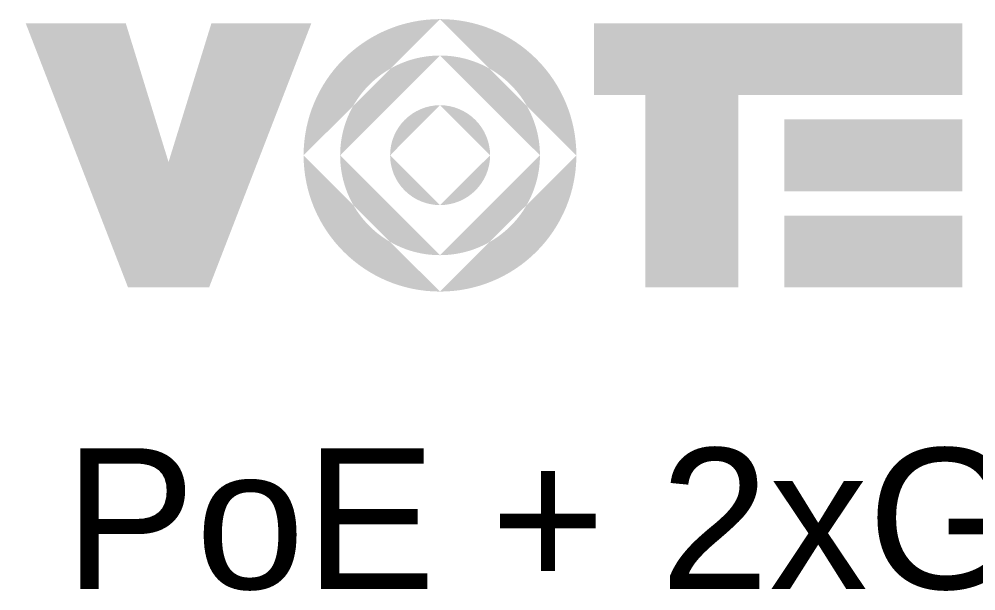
# Model space of a CAD drawing. Header units: millimetres. Extents: x 7106 to 73427, y -466 to 50348.
# Drawn here: x 34346.6 to 34774.4, y 24084.8 to 24340.6 of the extents above; entities that cross this region are included whole.
import ezdxf

# ---------------------------------------------------------------- set-up
doc = ezdxf.new("R2010")
doc.units = ezdxf.units.MM
doc.layers.add('Cotas', color=1, linetype='Continuous')
doc.layers.add('PDF11_Text', color=7, linetype='Continuous')
doc.layers.add('PDF11_Solid Fills', color=252, linetype='Continuous', true_color=0x8c8f90)
doc.styles.add('PDF Arial', font='arial.ttf')

# ---------------------------------------------------------------- blocks, each defined once
blk = doc.blocks.new('AW-GEV-264B-370 a')
at = {"layer": 'PDF11_Solid Fills', "transparency": 33554559}
h = blk.add_hatch(color=1, dxfattribs=at)
h.paths.add_polyline_path([(-194.154, 22.317, 0.414991), (-191.565, 19.723)], flags=0)
h.paths.add_polyline_path([(-191.565, 24.907, 0.414723), (-194.154, 22.317)], flags=0)
h.paths.add_polyline_path([(-188.97, 22.317, 0.414367), (-191.565, 24.907)], flags=0)
h.paths.add_polyline_path([(-191.565, 19.723, 0.414637), (-188.97, 22.317)], flags=0)
h.paths.add_polyline_path([(-191.565, 25.852, 0.413509), (-195.102, 22.314)], flags=0)
h.paths.add_polyline_path([(-195.102, 22.314, 0.413443), (-191.565, 18.778)], flags=0)
h.paths.add_polyline_path([(-191.565, 18.778, 0.414377), (-188.025, 22.314)], flags=0)
h.paths.add_polyline_path([(-188.025, 22.314, 0.414443), (-191.565, 25.852)], flags=0)
for points in [[(-194.903, 25.739), (-197.552, 18.891), (-199.659, 18.891), (-202.31, 25.739), (-199.714, 25.739), (-198.606, 22.141), (-197.495, 25.739)], [(-178.012, 25.739), (-187.564, 25.739), (-187.564, 23.878), (-186.237, 23.878), (-186.237, 18.885), (-183.825, 18.885), (-183.825, 23.878), (-178.012, 23.878)], [(-178.012, 21.385), (-182.631, 21.385), (-182.631, 23.248), (-178.012, 23.248)], [(-178.012, 18.891), (-182.631, 18.891), (-182.631, 20.752), (-178.012, 20.752)]]:
    blk.add_hatch(color=1, dxfattribs=at).paths.add_polyline_path(points)
h = blk.add_hatch(color=1, dxfattribs=at)
h.paths.add_polyline_path([(-191.565, 21.024, 0.41372), (-190.263, 22.317)], flags=0)
h.paths.add_polyline_path([(-192.858, 22.317, 0.414474), (-191.565, 21.024)], flags=0)
h.paths.add_polyline_path([(-191.565, 23.617, 0.412557), (-192.858, 22.317)], flags=0)
h.paths.add_polyline_path([(-190.263, 22.317, 0.411819), (-191.565, 23.617)], flags=0)
at = {"layer": 'PDF11_Text', "color": 1, "style": 'PDF Arial'}
blk.add_text('24 xGE PoE + 2xGE SFP Web Smart Switch', height=3.65138, dxfattribs=at).set_placement((-219.736, 11.059))

msp = doc.modelspace()

# ---------------------------------------------------------------- block references
at = {"layer": 'Cotas', "xscale": 17.23794430566618, "yscale": 17.23794430566618, "zscale": 17.23794430566618}
msp.add_blockref('AW-GEV-264B-370 a', (37836.94, 23895.01), dxfattribs=at)

doc.saveas('drawing.dxf')
